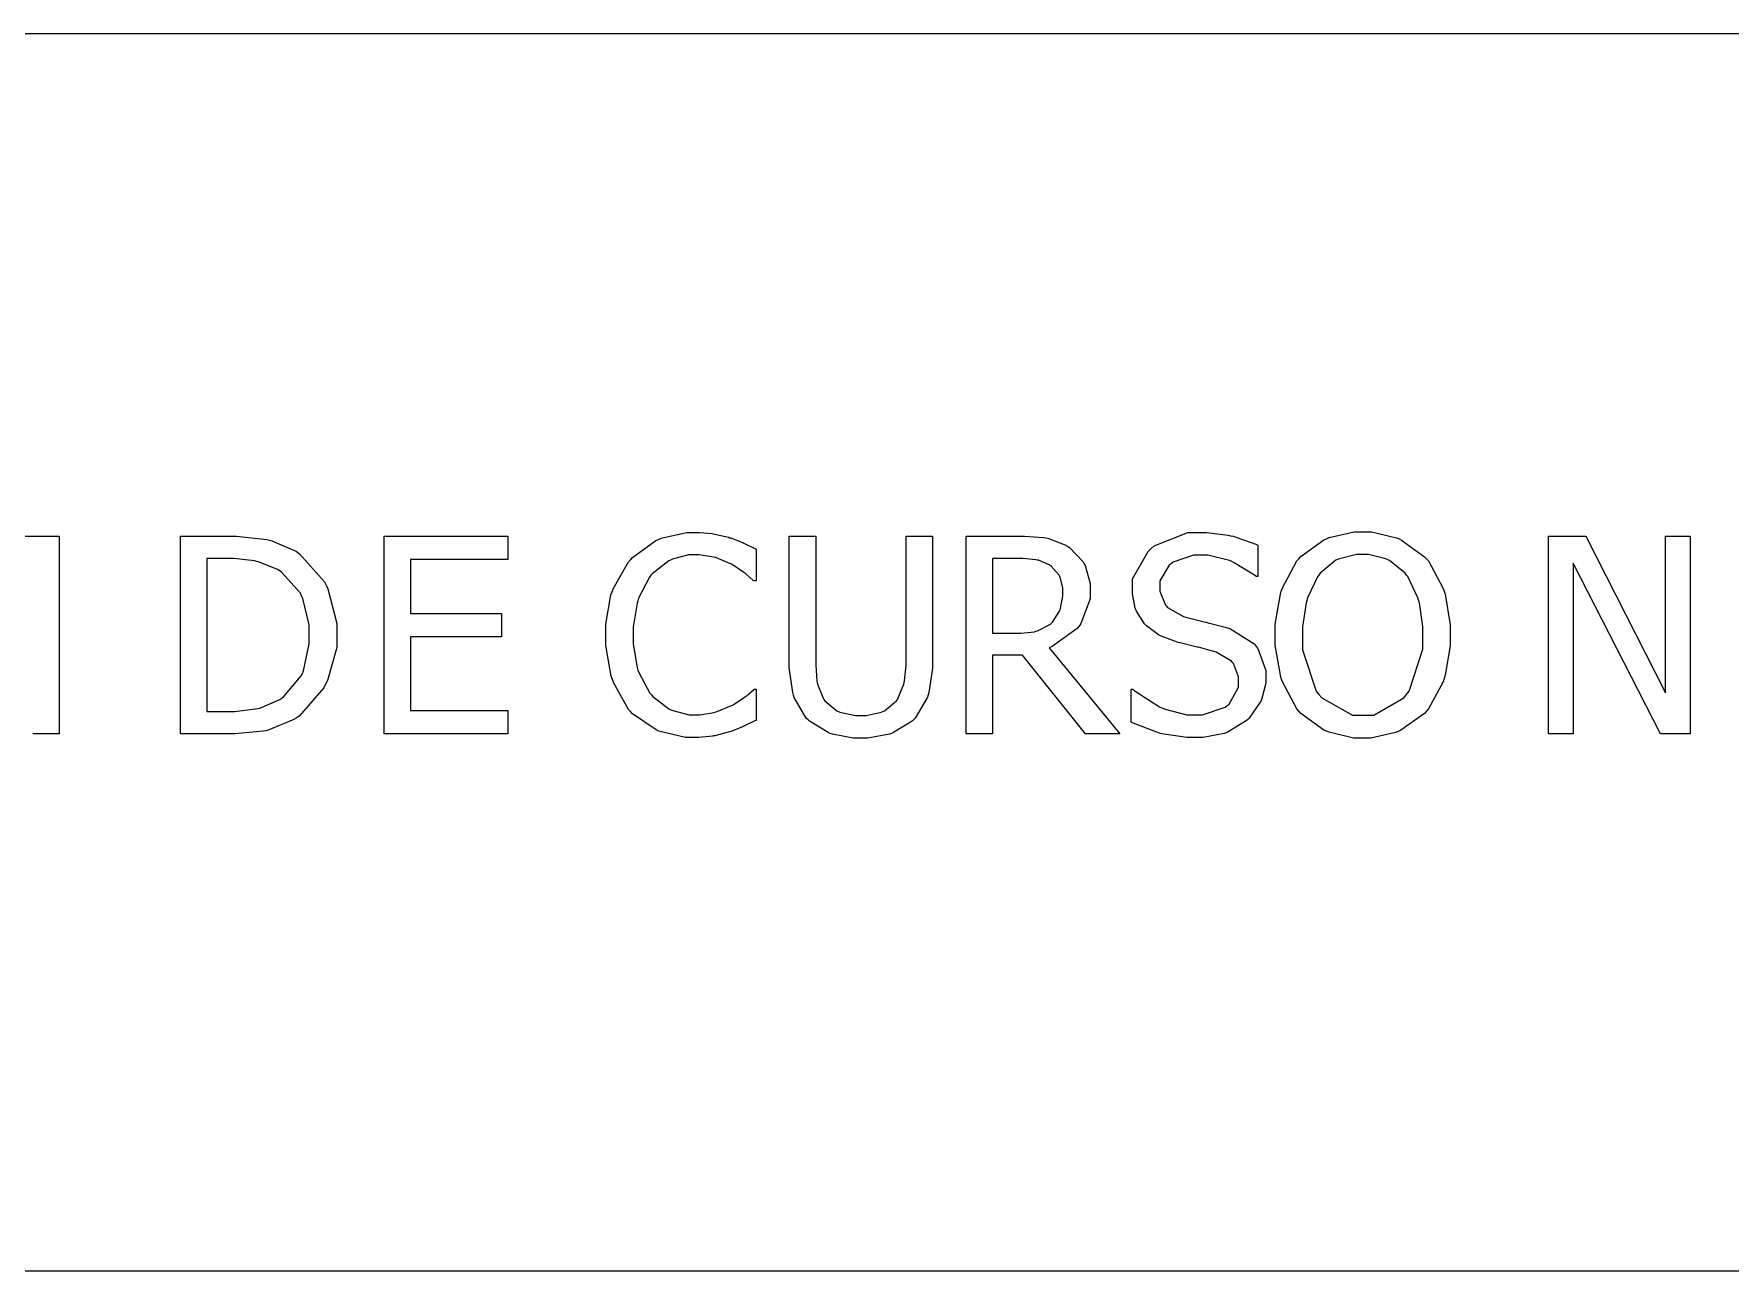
# Model space of a CAD drawing. Header units: millimetres. Extents: x 1974 to 2560, y 1429 to 1567.
# Drawn here: x 2489.372 to 2490.82, y 1521.395 to 1522.451 of the extents above; entities that cross this region are included whole.
import ezdxf

# ---------------------------------------------------------------- set-up
doc = ezdxf.new("R2010")
doc.units = ezdxf.units.MM
doc.layers.add('TEXTO', color=4, linetype='Continuous')

msp = doc.modelspace()

# ---------------------------------------------------------------- linework, layer by layer
at = {"layer": 'TEXTO', "color": 0}
for p, q in [((2507.7976, 1522.4505), (2478.9131, 1522.4505)), ((2489.3627, 1522.0219), (2489.3939, 1522.0219)), ((2489.3939, 1522.0219), (2489.3939, 1521.853)), ((2489.3939, 1522.0219), (2489.3939, 1522.0219)), ((2489.4976, 1521.853), (2489.4976, 1522.0219)), ((2489.4976, 1522.0219), (2489.5361, 1522.0219)), ((2489.5361, 1522.0219), (2489.5454, 1522.0219)), ((2489.5454, 1522.0219), (2489.5711, 1522.019)), ((2489.6713, 1521.853), (2489.6713, 1522.0219)), ((2489.6713, 1522.0219), (2489.7769, 1522.0219)), ((2489.7769, 1522.0219), (2489.7769, 1522.002)), ((2489.9077, 1522.02), (2489.9293, 1522.025)), ((2489.9293, 1522.025), (2489.9364, 1522.025)), ((2489.9364, 1522.025), (2489.9404, 1522.025)), ((2489.9404, 1522.025), (2489.9511, 1522.024)), ((2489.9511, 1522.024), (2489.9523, 1522.0238)), ((2489.9523, 1522.0238), (2489.9535, 1522.0236)), ((2489.9535, 1522.0236), (2489.9651, 1522.0209)), ((2489.9651, 1522.0209), (2489.9661, 1522.0205)), ((2490.017, 1521.9165), (2490.017, 1522.0219)), ((2490.017, 1522.0219), (2490.0395, 1522.0219)), ((2490.0395, 1522.0219), (2490.0395, 1521.9165)), ((2490.1167, 1521.916), (2490.1167, 1522.0219)), ((2490.1167, 1522.0219), (2490.1391, 1522.0219)), ((2490.1391, 1522.0219), (2490.1391, 1521.9165)), ((2490.168, 1521.853), (2490.168, 1522.0219)), ((2490.168, 1522.0219), (2490.2116, 1522.0219)), ((2490.2116, 1522.0219), (2490.2176, 1522.0219)), ((2490.2176, 1522.0219), (2490.2342, 1522.0207)), ((2490.3284, 1522.0135), (2490.3571, 1522.025)), ((2490.3571, 1522.025), (2490.3667, 1522.025)), ((2490.3667, 1522.025), (2490.3734, 1522.025)), ((2490.3734, 1522.025), (2490.3914, 1522.0227)), ((2490.3914, 1522.0227), (2490.3935, 1522.0222)), ((2490.3935, 1522.0222), (2490.3956, 1522.0217)), ((2490.3956, 1522.0217), (2490.4151, 1522.015)), ((2490.4777, 1522.0207), (2490.499, 1522.0255)), ((2490.499, 1522.0255), (2490.5062, 1522.0255)), ((2490.5062, 1522.0255), (2490.5139, 1522.0255)), ((2490.5139, 1522.0255), (2490.535, 1522.0205)), ((2490.6648, 1521.853), (2490.6648, 1522.0219)), ((2490.6648, 1522.0219), (2490.6968, 1522.0219)), ((2490.6968, 1522.0219), (2490.7646, 1521.8882)), ((2490.7646, 1521.8882), (2490.7646, 1522.0219)), ((2490.7646, 1522.0219), (2490.7856, 1522.0219)), ((2490.7856, 1522.0219), (2490.7856, 1521.853)), ((2490.7856, 1522.0219), (2490.7856, 1522.0219)), ((2489.5711, 1522.019), (2489.5734, 1522.0184)), ((2489.5734, 1522.0184), (2489.5756, 1522.0178)), ((2489.5756, 1522.0178), (2489.5949, 1522.0096)), ((2489.5949, 1522.0096), (2489.5965, 1522.0086)), ((2489.5965, 1522.0086), (2489.5992, 1522.0068)), ((2489.5992, 1522.0068), (2489.6203, 1521.9829)), ((2489.8831, 1522.0036), (2489.9031, 1522.0181)), ((2489.9031, 1522.0181), (2489.9054, 1522.0191)), ((2489.9054, 1522.0191), (2489.9077, 1522.02)), ((2489.9661, 1522.0205), (2489.967, 1522.0204)), ((2489.967, 1522.0204), (2489.9763, 1522.0168)), ((2489.9763, 1522.0168), (2489.9773, 1522.0163)), ((2489.9773, 1522.0163), (2489.9782, 1522.0159)), ((2489.9782, 1522.0159), (2489.9877, 1522.0113)), ((2489.9877, 1522.0113), (2489.9886, 1522.0107)), ((2489.9886, 1522.0107), (2489.9886, 1521.9836)), ((2490.2342, 1522.0207), (2490.2359, 1522.0204)), ((2490.2359, 1522.0204), (2490.2375, 1522.0202)), ((2490.2375, 1522.0202), (2490.2531, 1522.014)), ((2490.2531, 1522.014), (2490.2546, 1522.013)), ((2490.2546, 1522.013), (2490.256, 1522.0121)), ((2490.256, 1522.0121), (2490.2677, 1521.9999)), ((2490.3098, 1521.9853), (2490.3231, 1522.0088)), ((2490.3231, 1522.0088), (2490.3258, 1522.0112)), ((2490.3258, 1522.0112), (2490.3284, 1522.0135)), ((2490.4151, 1522.015), (2490.4169, 1522.0141)), ((2490.4169, 1522.0141), (2490.4169, 1521.9873)), ((2490.4534, 1522.0045), (2490.4731, 1522.0186)), ((2490.4731, 1522.0186), (2490.4754, 1522.0196)), ((2490.4754, 1522.0196), (2490.4777, 1522.0207)), ((2490.535, 1522.0205), (2490.5374, 1522.0195)), ((2490.5374, 1522.0195), (2490.5395, 1522.0185)), ((2490.5395, 1522.0185), (2490.559, 1522.0043)), ((2489.5371, 1522.0027), (2489.5201, 1522.0027)), ((2489.5201, 1522.0027), (2489.5201, 1521.8723)), ((2489.543, 1522.0027), (2489.5371, 1522.0027)), ((2489.5608, 1522.0007), (2489.543, 1522.0027)), ((2489.5625, 1522.0002), (2489.5608, 1522.0007)), ((2489.5642, 1521.9999), (2489.5625, 1522.0002)), ((2489.5802, 1521.9933), (2489.5642, 1521.9999)), ((2489.5818, 1521.9924), (2489.5802, 1521.9933)), ((2489.5838, 1521.9912), (2489.5818, 1521.9924)), ((2489.7769, 1522.002), (2489.6938, 1522.002)), ((2489.6938, 1522.002), (2489.6938, 1521.9558)), ((2489.8667, 1521.977), (2489.8798, 1521.9998)), ((2489.8798, 1521.9998), (2489.8815, 1522.0017)), ((2489.8815, 1522.0017), (2489.8831, 1522.0036)), ((2489.9141, 1522.0007), (2489.9, 1521.9898)), ((2489.9157, 1522.0014), (2489.9141, 1522.0007)), ((2489.9174, 1522.0022), (2489.9157, 1522.0014)), ((2489.931, 1522.0058), (2489.9174, 1522.0022)), ((2489.9362, 1522.0058), (2489.931, 1522.0058)), ((2489.9402, 1522.0058), (2489.9362, 1522.0058)), ((2489.9524, 1522.004), (2489.9402, 1522.0058)), ((2489.9538, 1522.0036), (2489.9524, 1522.004)), ((2489.955, 1522.0032), (2489.9538, 1522.0036)), ((2489.9667, 1521.9983), (2489.955, 1522.0032)), ((2489.9678, 1521.9978), (2489.9667, 1521.9983)), ((2489.969, 1521.9972), (2489.9678, 1521.9978)), ((2489.9783, 1521.9909), (2489.969, 1521.9972)), ((2490.2127, 1522.0027), (2490.1905, 1522.0027)), ((2490.1905, 1522.0027), (2490.1905, 1521.9389)), ((2490.2164, 1522.0027), (2490.2127, 1522.0027)), ((2490.2275, 1522.0017), (2490.2164, 1522.0027)), ((2490.2285, 1522.0014), (2490.2275, 1522.0017)), ((2490.2295, 1522.0012), (2490.2285, 1522.0014)), ((2490.2387, 1521.9974), (2490.2295, 1522.0012)), ((2490.2396, 1521.9969), (2490.2387, 1521.9974)), ((2490.2405, 1521.9963), (2490.2396, 1521.9969)), ((2490.2472, 1521.9884), (2490.2405, 1521.9963)), ((2490.2677, 1521.9999), (2490.2686, 1521.9983)), ((2490.2686, 1521.9983), (2490.2694, 1521.9969)), ((2490.2694, 1521.9969), (2490.2737, 1521.9814)), ((2490.3412, 1521.9972), (2490.3332, 1521.9836)), ((2490.3429, 1521.9983), (2490.3412, 1521.9972)), ((2490.3445, 1521.9996), (2490.3429, 1521.9983)), ((2490.3619, 1522.0056), (2490.3445, 1521.9996)), ((2490.3681, 1522.0056), (2490.3619, 1522.0056)), ((2490.3742, 1522.0056), (2490.3681, 1522.0056)), ((2490.3925, 1522.001), (2490.3742, 1522.0056)), ((2490.3947, 1522.0001), (2490.3925, 1522.001)), ((2490.3967, 1521.9992), (2490.3947, 1522.0001)), ((2490.414, 1521.9886), (2490.3967, 1521.9992)), ((2490.4377, 1521.9776), (2490.4502, 1522.0007)), ((2490.4502, 1522.0007), (2490.4518, 1522.0025)), ((2490.4518, 1522.0025), (2490.4534, 1522.0045)), ((2490.4834, 1522.0012), (2490.47, 1521.9902)), ((2490.4849, 1522.0018), (2490.4834, 1522.0012)), ((2490.4864, 1522.0026), (2490.4849, 1522.0018)), ((2490.501, 1522.0061), (2490.4864, 1522.0026)), ((2490.5064, 1522.0061), (2490.501, 1522.0061)), ((2490.5112, 1522.0061), (2490.5064, 1522.0061)), ((2490.526, 1522.0025), (2490.5112, 1522.0061)), ((2490.5277, 1522.0017), (2490.526, 1522.0025)), ((2490.5292, 1522.001), (2490.5277, 1522.0017)), ((2490.5426, 1521.9901), (2490.5292, 1522.001)), ((2490.559, 1522.0043), (2490.5607, 1522.0025)), ((2490.5607, 1522.0025), (2490.5623, 1522.0007)), ((2490.5607, 1522.0025), (2490.5607, 1522.0025)), ((2490.5623, 1522.0007), (2490.5747, 1521.9778)), ((2490.7605, 1521.853), (2490.6858, 1521.9987)), ((2490.6858, 1521.9987), (2490.6858, 1521.853)), ((2489.5998, 1521.9733), (2489.5838, 1521.9912)), ((2489.6203, 1521.9829), (2489.6218, 1521.9799)), ((2489.6218, 1521.9799), (2489.6233, 1521.977)), ((2489.8976, 1521.9869), (2489.8883, 1521.9689)), ((2489.8989, 1521.9884), (2489.8976, 1521.9869)), ((2489.9, 1521.9898), (2489.8989, 1521.9884)), ((2489.9791, 1521.9902), (2489.9783, 1521.9909)), ((2489.9799, 1521.9896), (2489.9791, 1521.9902)), ((2489.9863, 1521.9841), (2489.9799, 1521.9896)), ((2489.9868, 1521.9836), (2489.9863, 1521.9841)), ((2489.9886, 1521.9836), (2489.9868, 1521.9836)), ((2490.2477, 1521.9874), (2490.2472, 1521.9884)), ((2490.248, 1521.9866), (2490.2477, 1521.9874)), ((2490.2503, 1521.9776), (2490.248, 1521.9866)), ((2490.2503, 1521.9744), (2490.2503, 1521.9776)), ((2490.2737, 1521.9814), (2490.2737, 1521.9761)), ((2490.3098, 1521.9767), (2490.3098, 1521.9853)), ((2490.3332, 1521.9836), (2490.3332, 1521.9791)), ((2490.3332, 1521.9791), (2490.3332, 1521.9748)), ((2490.4153, 1521.9873), (2490.414, 1521.9886)), ((2490.4169, 1521.9873), (2490.4153, 1521.9873)), ((2490.4368, 1521.9748), (2490.4377, 1521.9776)), ((2490.4677, 1521.9872), (2490.4592, 1521.9691)), ((2490.4689, 1521.9886), (2490.4677, 1521.9872)), ((2490.47, 1521.9902), (2490.4689, 1521.9886)), ((2490.5437, 1521.9886), (2490.5426, 1521.9901)), ((2490.5448, 1521.9873), (2490.5437, 1521.9886)), ((2490.5533, 1521.9693), (2490.5448, 1521.9873)), ((2490.5747, 1521.9778), (2490.5757, 1521.975)), ((2489.6008, 1521.971), (2489.5998, 1521.9733)), ((2489.602, 1521.9687), (2489.6008, 1521.971)), ((2489.6074, 1521.946), (2489.602, 1521.9687)), ((2489.6233, 1521.977), (2489.6308, 1521.9473)), ((2489.8604, 1521.9466), (2489.8648, 1521.9717)), ((2489.8648, 1521.9717), (2489.8658, 1521.9743)), ((2489.8658, 1521.9743), (2489.8667, 1521.977)), ((2489.8871, 1521.9646), (2489.8838, 1521.9442)), ((2489.8877, 1521.9667), (2489.8871, 1521.9646)), ((2489.8883, 1521.9689), (2489.8877, 1521.9667)), ((2490.2483, 1521.9601), (2490.2503, 1521.9709)), ((2490.2503, 1521.9709), (2490.2503, 1521.9744)), ((2490.2503, 1521.9744), (2490.2503, 1521.9744)), ((2490.2737, 1521.9684), (2490.2659, 1521.9472)), ((2490.2737, 1521.9761), (2490.2737, 1521.9684)), ((2490.3098, 1521.9727), (2490.3098, 1521.9767)), ((2490.3122, 1521.9605), (2490.3098, 1521.9727)), ((2490.3332, 1521.9748), (2490.338, 1521.963)), ((2490.4316, 1521.9468), (2490.436, 1521.9722)), ((2490.436, 1521.9722), (2490.4368, 1521.9748)), ((2490.4579, 1521.9648), (2490.4549, 1521.9443)), ((2490.4586, 1521.9669), (2490.4579, 1521.9648)), ((2490.4592, 1521.9691), (2490.4586, 1521.9669)), ((2490.554, 1521.9672), (2490.5533, 1521.9693)), ((2490.5546, 1521.965), (2490.554, 1521.9672)), ((2490.5576, 1521.9448), (2490.5546, 1521.965)), ((2490.5757, 1521.975), (2490.5765, 1521.9722)), ((2490.5765, 1521.9722), (2490.5809, 1521.9461)), ((2489.6938, 1521.9558), (2489.7713, 1521.9558)), ((2489.7713, 1521.9558), (2489.7713, 1521.9358)), ((2490.2415, 1521.9485), (2490.2475, 1521.9579)), ((2490.2475, 1521.9579), (2490.248, 1521.9589)), ((2490.248, 1521.9589), (2490.2483, 1521.9601)), ((2490.3127, 1521.9592), (2490.3122, 1521.9605)), ((2490.3132, 1521.9579), (2490.3127, 1521.9592)), ((2490.32, 1521.9471), (2490.3132, 1521.9579)), ((2490.338, 1521.963), (2490.3389, 1521.962)), ((2490.3389, 1521.962), (2490.3398, 1521.9609)), ((2490.3398, 1521.9609), (2490.3535, 1521.9532)), ((2490.3535, 1521.9532), (2490.3553, 1521.9527)), ((2490.3553, 1521.9527), (2490.3565, 1521.9524)), ((2490.3565, 1521.9524), (2490.371, 1521.9487)), ((2490.371, 1521.9487), (2490.3728, 1521.9483)), ((2489.6074, 1521.9377), (2489.6074, 1521.946)), ((2489.6074, 1521.93), (2489.6074, 1521.9377)), ((2489.6074, 1521.9377), (2489.6074, 1521.9377)), ((2489.6308, 1521.9473), (2489.6308, 1521.9373)), ((2489.6308, 1521.9373), (2489.6308, 1521.9269)), ((2489.6308, 1521.9373), (2489.6308, 1521.9373)), ((2489.7713, 1521.9358), (2489.6938, 1521.9358)), ((2489.6938, 1521.9358), (2489.6938, 1521.873)), ((2489.8604, 1521.9373), (2489.8604, 1521.9466)), ((2489.8604, 1521.9286), (2489.8604, 1521.9373)), ((2489.8838, 1521.9442), (2489.8838, 1521.9373)), ((2489.8838, 1521.9373), (2489.8838, 1521.9298)), ((2490.1905, 1521.9389), (2490.2102, 1521.9389)), ((2490.2102, 1521.9389), (2490.2145, 1521.9389)), ((2490.2145, 1521.9389), (2490.2262, 1521.9403)), ((2490.2262, 1521.9403), (2490.2275, 1521.9406)), ((2490.2275, 1521.9406), (2490.2288, 1521.9409)), ((2490.2288, 1521.9409), (2490.2398, 1521.9467)), ((2490.2398, 1521.9467), (2490.2408, 1521.9476)), ((2490.2408, 1521.9476), (2490.2415, 1521.9485)), ((2490.2627, 1521.943), (2490.2413, 1521.9276)), ((2490.2644, 1521.9451), (2490.2627, 1521.943)), ((2490.2659, 1521.9472), (2490.2644, 1521.9451)), ((2490.3209, 1521.9461), (2490.32, 1521.9471)), ((2490.3218, 1521.9453), (2490.3209, 1521.9461)), ((2490.3319, 1521.9376), (2490.3218, 1521.9453)), ((2490.3331, 1521.937), (2490.3319, 1521.9376)), ((2490.3343, 1521.9365), (2490.3331, 1521.937)), ((2490.3473, 1521.9316), (2490.3343, 1521.9365)), ((2490.3728, 1521.9483), (2490.3745, 1521.9479)), ((2490.3745, 1521.9479), (2490.3888, 1521.9442)), ((2490.3888, 1521.9442), (2490.3899, 1521.9438)), ((2490.3899, 1521.9438), (2490.3929, 1521.9429)), ((2490.3929, 1521.9429), (2490.4142, 1521.9296)), ((2490.4316, 1521.9374), (2490.4316, 1521.9468)), ((2490.4316, 1521.9289), (2490.4316, 1521.9374)), ((2490.4549, 1521.9443), (2490.4549, 1521.9374)), ((2490.4549, 1521.9374), (2490.4549, 1521.9247)), ((2490.5576, 1521.9374), (2490.5576, 1521.9448)), ((2490.5576, 1521.9255), (2490.5576, 1521.9374)), ((2490.5576, 1521.9374), (2490.5576, 1521.9374)), ((2490.5809, 1521.9461), (2490.5809, 1521.9374)), ((2490.5809, 1521.9374), (2490.5809, 1521.9282)), ((2489.6024, 1521.907), (2489.6074, 1521.93)), ((2489.6308, 1521.9269), (2489.6229, 1521.8987)), ((2489.865, 1521.9024), (2489.8604, 1521.9286)), ((2489.8838, 1521.9298), (2489.8872, 1521.9096)), ((2490.2161, 1521.9202), (2490.1905, 1521.9202)), ((2490.1905, 1521.9202), (2490.1905, 1521.853)), ((2490.2696, 1521.853), (2490.2161, 1521.9202)), ((2490.2413, 1521.9276), (2490.2387, 1521.9265)), ((2490.2387, 1521.9265), (2490.2989, 1521.853)), ((2490.2387, 1521.9265), (2490.2387, 1521.9265)), ((2490.3488, 1521.9312), (2490.3473, 1521.9316)), ((2490.3504, 1521.9308), (2490.3488, 1521.9312)), ((2490.3638, 1521.9275), (2490.3504, 1521.9308)), ((2490.365, 1521.9272), (2490.3638, 1521.9275)), ((2490.3661, 1521.927), (2490.365, 1521.9272)), ((2490.378, 1521.9238), (2490.3661, 1521.927)), ((2490.3793, 1521.9234), (2490.378, 1521.9238)), ((2490.3811, 1521.9229), (2490.3793, 1521.9234)), ((2490.3943, 1521.9151), (2490.3811, 1521.9229)), ((2490.4142, 1521.9296), (2490.4155, 1521.9277)), ((2490.4155, 1521.9277), (2490.4168, 1521.926)), ((2490.4168, 1521.926), (2490.4235, 1521.9073)), ((2490.436, 1521.9031), (2490.4316, 1521.9289)), ((2490.4549, 1521.9247), (2490.4666, 1521.8896)), ((2490.546, 1521.8896), (2490.5576, 1521.9255)), ((2490.5809, 1521.9282), (2490.5766, 1521.9032)), ((2489.6015, 1521.9047), (2489.6024, 1521.907)), ((2489.8872, 1521.9096), (2489.8879, 1521.9074)), ((2489.8879, 1521.9074), (2489.8886, 1521.9054)), ((2489.8886, 1521.9054), (2489.8981, 1521.8877)), ((2490.017, 1521.9096), (2490.017, 1521.9165)), ((2490.02, 1521.8883), (2490.017, 1521.9096)), ((2490.0395, 1521.9165), (2490.0395, 1521.9117)), ((2490.0395, 1521.9117), (2490.0406, 1521.8982)), ((2490.1153, 1521.8982), (2490.1167, 1521.9116)), ((2490.1167, 1521.9116), (2490.1167, 1521.916)), ((2490.1391, 1521.9091), (2490.1362, 1521.8885)), ((2490.1391, 1521.9165), (2490.1391, 1521.9091)), ((2490.3952, 1521.914), (2490.3943, 1521.9151)), ((2490.396, 1521.9131), (2490.3952, 1521.914)), ((2490.4002, 1521.9018), (2490.396, 1521.9131)), ((2490.4235, 1521.9073), (2490.4235, 1521.9011)), ((2489.5858, 1521.8849), (2489.6005, 1521.9026)), ((2489.6198, 1521.8925), (2489.5989, 1521.8682)), ((2489.6005, 1521.9026), (2489.6015, 1521.9047)), ((2489.6213, 1521.8956), (2489.6198, 1521.8925)), ((2489.6229, 1521.8987), (2489.6213, 1521.8956)), ((2489.866, 1521.8996), (2489.865, 1521.9024)), ((2489.8669, 1521.8969), (2489.866, 1521.8996)), ((2489.8799, 1521.874), (2489.8669, 1521.8969)), ((2489.9804, 1521.8856), (2489.9864, 1521.8908)), ((2489.9864, 1521.8908), (2489.9869, 1521.8912)), ((2489.9869, 1521.8912), (2489.9886, 1521.8912)), ((2489.9886, 1521.8912), (2489.9886, 1521.8644)), ((2490.0406, 1521.8982), (2490.0409, 1521.8969)), ((2490.0409, 1521.8969), (2490.0411, 1521.8956)), ((2490.0411, 1521.8956), (2490.0459, 1521.8835)), ((2490.11, 1521.8837), (2490.1148, 1521.8956)), ((2490.1148, 1521.8956), (2490.1151, 1521.8969)), ((2490.1151, 1521.8969), (2490.1153, 1521.8982)), ((2490.3087, 1521.8631), (2490.3087, 1521.8912)), ((2490.3087, 1521.8912), (2490.3102, 1521.8912)), ((2490.3102, 1521.8912), (2490.3121, 1521.8896)), ((2490.3922, 1521.8785), (2490.4002, 1521.8929)), ((2490.4002, 1521.8976), (2490.4002, 1521.9018)), ((2490.4002, 1521.8929), (2490.4002, 1521.8976)), ((2490.4235, 1521.8963), (2490.4202, 1521.8833)), ((2490.4235, 1521.9011), (2490.4235, 1521.8963)), ((2490.4368, 1521.9003), (2490.436, 1521.9031)), ((2490.4377, 1521.8975), (2490.4368, 1521.9003)), ((2490.4501, 1521.8744), (2490.4377, 1521.8975)), ((2490.5749, 1521.8976), (2490.5623, 1521.8744)), ((2490.5757, 1521.9004), (2490.5749, 1521.8976)), ((2490.5766, 1521.9032), (2490.5757, 1521.9004)), ((2489.5651, 1521.8751), (2489.5823, 1521.8825)), ((2489.5823, 1521.8825), (2489.5839, 1521.8835)), ((2489.5839, 1521.8835), (2489.5858, 1521.8849)), ((2489.8981, 1521.8877), (2489.8993, 1521.8863)), ((2489.8993, 1521.8863), (2489.9005, 1521.8849)), ((2489.9005, 1521.8849), (2489.9143, 1521.8744)), ((2489.9555, 1521.8722), (2489.9678, 1521.8772)), ((2489.9678, 1521.8772), (2489.969, 1521.8778)), ((2489.969, 1521.8778), (2489.9699, 1521.8783)), ((2489.9699, 1521.8783), (2489.9789, 1521.8844)), ((2489.9789, 1521.8844), (2489.9797, 1521.8849)), ((2489.9797, 1521.8849), (2489.9804, 1521.8856)), ((2490.0206, 1521.8862), (2490.02, 1521.8883)), ((2490.0212, 1521.8842), (2490.0206, 1521.8862)), ((2490.0315, 1521.8666), (2490.0212, 1521.8842)), ((2490.0459, 1521.8835), (2490.0466, 1521.8825)), ((2490.0466, 1521.8825), (2490.0474, 1521.8814)), ((2490.0474, 1521.8814), (2490.0576, 1521.8728)), ((2490.0981, 1521.8728), (2490.1086, 1521.8814)), ((2490.1086, 1521.8814), (2490.1094, 1521.8825)), ((2490.1094, 1521.8825), (2490.11, 1521.8837)), ((2490.1349, 1521.8844), (2490.1245, 1521.8665)), ((2490.1356, 1521.8864), (2490.1349, 1521.8844)), ((2490.1362, 1521.8885), (2490.1356, 1521.8864)), ((2490.3121, 1521.8896), (2490.333, 1521.8761)), ((2490.389, 1521.8759), (2490.3907, 1521.8772)), ((2490.3907, 1521.8772), (2490.3922, 1521.8785)), ((2490.4189, 1521.8801), (2490.4094, 1521.8665)), ((2490.4195, 1521.8816), (2490.4189, 1521.8801)), ((2490.4202, 1521.8833), (2490.4195, 1521.8816)), ((2490.4666, 1521.8896), (2490.4689, 1521.8866)), ((2490.4689, 1521.8866), (2490.4713, 1521.8837)), ((2490.4713, 1521.8837), (2490.4975, 1521.869)), ((2490.5157, 1521.869), (2490.5414, 1521.8837)), ((2490.5414, 1521.8837), (2490.5437, 1521.8866)), ((2490.5437, 1521.8866), (2490.546, 1521.8896)), ((2489.5201, 1521.8723), (2489.5371, 1521.8723)), ((2489.5371, 1521.8723), (2489.5436, 1521.8723)), ((2489.5436, 1521.8723), (2489.5614, 1521.8744)), ((2489.5614, 1521.8744), (2489.5633, 1521.8747)), ((2489.5633, 1521.8747), (2489.5651, 1521.8751)), ((2489.5941, 1521.8652), (2489.5723, 1521.8562)), ((2489.5962, 1521.8665), (2489.5941, 1521.8652)), ((2489.5989, 1521.8682), (2489.5962, 1521.8665)), ((2489.6938, 1521.873), (2489.7769, 1521.873)), ((2489.7769, 1521.873), (2489.7769, 1521.853)), ((2489.8816, 1521.8721), (2489.8799, 1521.874)), ((2489.8833, 1521.8703), (2489.8816, 1521.8721)), ((2489.9033, 1521.8565), (2489.8833, 1521.8703)), ((2489.9143, 1521.8744), (2489.9159, 1521.8737)), ((2489.9159, 1521.8737), (2489.9175, 1521.873)), ((2489.9175, 1521.873), (2489.9315, 1521.8694)), ((2489.9315, 1521.8694), (2489.9362, 1521.8694)), ((2489.9362, 1521.8694), (2489.9406, 1521.8694)), ((2489.9406, 1521.8694), (2489.9528, 1521.8713)), ((2489.9528, 1521.8713), (2489.9542, 1521.8718)), ((2489.9542, 1521.8718), (2489.9555, 1521.8722)), ((2489.9877, 1521.8641), (2489.9788, 1521.8599)), ((2489.9886, 1521.8644), (2489.9877, 1521.8641)), ((2490.033, 1521.865), (2490.0315, 1521.8666)), ((2490.0343, 1521.8638), (2490.033, 1521.865)), ((2490.0501, 1521.8541), (2490.0343, 1521.8638)), ((2490.0576, 1521.8728), (2490.0589, 1521.8722)), ((2490.0589, 1521.8722), (2490.0602, 1521.8716)), ((2490.0602, 1521.8716), (2490.0735, 1521.8687)), ((2490.0735, 1521.8687), (2490.078, 1521.8687)), ((2490.078, 1521.8687), (2490.0827, 1521.8687)), ((2490.0827, 1521.8687), (2490.0953, 1521.8716)), ((2490.0953, 1521.8716), (2490.0967, 1521.8722)), ((2490.0967, 1521.8722), (2490.0981, 1521.8728)), ((2490.1217, 1521.8638), (2490.106, 1521.8541)), ((2490.123, 1521.865), (2490.1217, 1521.8638)), ((2490.1245, 1521.8665), (2490.123, 1521.865)), ((2490.3105, 1521.8622), (2490.3087, 1521.8631)), ((2490.3307, 1521.8544), (2490.3105, 1521.8622)), ((2490.333, 1521.8761), (2490.3355, 1521.8751)), ((2490.3355, 1521.8751), (2490.3378, 1521.8742)), ((2490.3378, 1521.8742), (2490.3563, 1521.8694)), ((2490.3563, 1521.8694), (2490.3625, 1521.8694)), ((2490.3625, 1521.8694), (2490.3695, 1521.8694)), ((2490.3695, 1521.8694), (2490.389, 1521.8759)), ((2490.4068, 1521.8642), (2490.3914, 1521.8547)), ((2490.4082, 1521.8653), (2490.4068, 1521.8642)), ((2490.4094, 1521.8665), (2490.4082, 1521.8653)), ((2490.4518, 1521.8725), (2490.4501, 1521.8744)), ((2490.4534, 1521.8706), (2490.4518, 1521.8725)), ((2490.473, 1521.8563), (2490.4534, 1521.8706)), ((2490.4975, 1521.869), (2490.5064, 1521.869)), ((2490.5064, 1521.869), (2490.5157, 1521.869)), ((2490.559, 1521.8706), (2490.5388, 1521.8561)), ((2490.5607, 1521.8725), (2490.559, 1521.8706)), ((2490.5623, 1521.8744), (2490.5607, 1521.8725)), ((2489.3939, 1521.853), (2489.3715, 1521.853)), ((2489.5364, 1521.853), (2489.4976, 1521.853)), ((2489.5443, 1521.853), (2489.5364, 1521.853)), ((2489.568, 1521.8554), (2489.5443, 1521.853)), ((2489.5702, 1521.8557), (2489.568, 1521.8554)), ((2489.5723, 1521.8562), (2489.5702, 1521.8557)), ((2489.7769, 1521.853), (2489.6713, 1521.853)), ((2489.7769, 1521.853), (2489.7769, 1521.853)), ((2489.9056, 1521.8555), (2489.9033, 1521.8565)), ((2489.9079, 1521.8547), (2489.9056, 1521.8555)), ((2489.9284, 1521.85), (2489.9079, 1521.8547)), ((2489.9361, 1521.85), (2489.9284, 1521.85)), ((2489.9398, 1521.85), (2489.9361, 1521.85)), ((2489.9361, 1521.85), (2489.9361, 1521.85)), ((2489.9514, 1521.8511), (2489.9398, 1521.85)), ((2489.9524, 1521.8513), (2489.9514, 1521.8511)), ((2489.9534, 1521.8514), (2489.9524, 1521.8513)), ((2489.9649, 1521.8544), (2489.9534, 1521.8514)), ((2489.9661, 1521.8549), (2489.9649, 1521.8544)), ((2489.9673, 1521.8552), (2489.9661, 1521.8549)), ((2489.9772, 1521.8591), (2489.9673, 1521.8552)), ((2489.978, 1521.8595), (2489.9772, 1521.8591)), ((2489.9788, 1521.8599), (2489.978, 1521.8595)), ((2490.052, 1521.8534), (2490.0501, 1521.8541)), ((2490.0538, 1521.8528), (2490.052, 1521.8534)), ((2490.0715, 1521.8495), (2490.0538, 1521.8528)), ((2490.078, 1521.8495), (2490.0715, 1521.8495)), ((2490.0841, 1521.8495), (2490.078, 1521.8495)), ((2490.078, 1521.8495), (2490.078, 1521.8495)), ((2490.1024, 1521.8528), (2490.0841, 1521.8495)), ((2490.1043, 1521.8534), (2490.1024, 1521.8528)), ((2490.106, 1521.8541), (2490.1043, 1521.8534)), ((2490.1905, 1521.853), (2490.168, 1521.853)), ((2490.2989, 1521.853), (2490.2696, 1521.853)), ((2490.3329, 1521.8537), (2490.3307, 1521.8544)), ((2490.335, 1521.8532), (2490.3329, 1521.8537)), ((2490.3562, 1521.85), (2490.335, 1521.8532)), ((2490.364, 1521.85), (2490.3562, 1521.85)), ((2490.37, 1521.85), (2490.364, 1521.85)), ((2490.364, 1521.85), (2490.364, 1521.85)), ((2490.388, 1521.8533), (2490.37, 1521.85)), ((2490.3897, 1521.854), (2490.388, 1521.8533)), ((2490.3914, 1521.8547), (2490.3897, 1521.854)), ((2490.4753, 1521.8554), (2490.473, 1521.8563)), ((2490.4776, 1521.8544), (2490.4753, 1521.8554)), ((2490.4984, 1521.8495), (2490.4776, 1521.8544)), ((2490.5062, 1521.8495), (2490.4984, 1521.8495)), ((2490.5131, 1521.8495), (2490.5062, 1521.8495)), ((2490.5343, 1521.8543), (2490.5131, 1521.8495)), ((2490.5365, 1521.8552), (2490.5343, 1521.8543)), ((2490.5388, 1521.8561), (2490.5365, 1521.8552)), ((2490.6858, 1521.853), (2490.6648, 1521.853)), ((2490.7856, 1521.853), (2490.7605, 1521.853)), ((2507.7976, 1521.3945), (2478.9131, 1521.3945))]:
    msp.add_line(p, q, dxfattribs=at)

doc.saveas('drawing.dxf')
